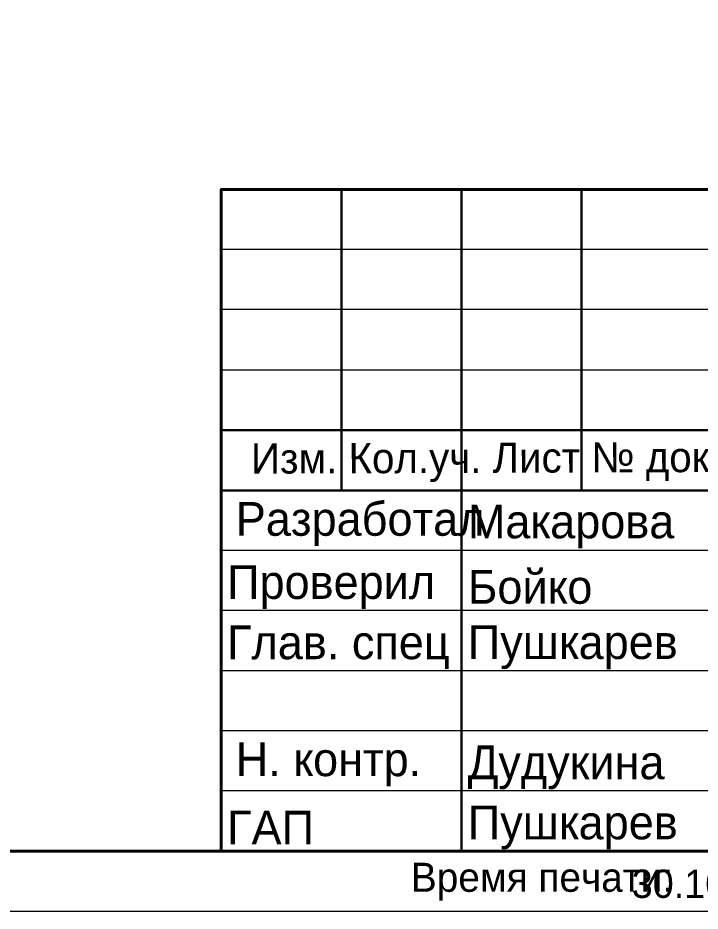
# Model space of a CAD drawing. Header units: millimetres. Extents: x 2294 to 908349, y -83289 to 219220.
# Drawn here: x 548812 to 554673, y 157856 to 165522 of the extents above; entities that cross this region are included whole.
import ezdxf

# ---------------------------------------------------------------- set-up
doc = ezdxf.new("R2010")
doc.units = ezdxf.units.MM
doc.layers.add('PDF _Геометрия', color=7, linetype='Continuous')
doc.layers.add('PDF _Текст', color=7, linetype='Continuous')

msp = doc.modelspace()

# ---------------------------------------------------------------- linework, layer by layer
at = {"layer": 'PDF _Геометрия', "lineweight": 18}
msp.add_lwpolyline([(570166.5, 219188.8), (439967.9, 219188.8), (439967.9, 157855.6), (570166.5, 157855.6)], dxfattribs=at)
at = {"layer": 'PDF _Геометрия', "lineweight": 40}
msp.add_lwpolyline([(569663.7, 218672.9), (569663.7, 158371.4), (442031.3, 158371.4), (442031.3, 218672.9)], close=True, dxfattribs=at)
msp.add_lwpolyline([(569663.7, 164050.1), (550560, 164050.1), (550560, 158371.4)], dxfattribs=at)
at = {"layer": 'PDF _Геометрия', "lineweight": 30}
for points in [[(551591.6, 164050.1), (551591.6, 161466.5)], [(552623.3, 164050.1), (552623.3, 158371.4)], [(553655, 164050.1), (553655, 161466.5)], [(557270.3, 161982.4), (550560, 161982.4)], [(569663.7, 161466.5), (557270.3, 161466.5), (550560, 161466.5)]]:
    msp.add_lwpolyline(points, dxfattribs=at)
at = {"layer": 'PDF _Геометрия', "lineweight": 9}
for points in [[(557270.3, 163534.3), (550560, 163534.3)], [(557270.3, 163018.4), (550560, 163018.4)], [(557270.3, 162498.2), (550560, 162498.2)], [(557270.3, 160950.7), (550560, 160950.7)], [(557270.3, 160434.8), (550560, 160434.8)], [(557270.3, 159919), (550560, 159919)], [(557270.3, 159403.1), (550560, 159403.1)], [(557270.3, 158887.3), (550560, 158887.3)]]:
    msp.add_lwpolyline(points, dxfattribs=at)

# ---------------------------------------------------------------- texts
at = {"layer": 'PDF _Текст', "insert": (550815.4, 161700.8), "char_height": 258.781, "attachment_point": 4, "rotation": 0.19473, "style": ''}
msp.add_mtext('Изм. Кол.уч. Лист № док. Подпись', dxfattribs=at)
at = {"layer": 'PDF _Текст', "char_height": 289.45, "attachment_point": 4, "style": ''}
for s, insert in [('Разработал', (550684.3, 161178.5)), ('Макарова', (552677.7, 161156.6)), ('Проверил', (550610, 160636.4)), ('Бойко', (552677.7, 160636.4)), ('Глав. спец', (550610, 160120.6)), ('Пушкарев', (552677.7, 160120.6)), ('Н. контр.', (550684.3, 159115.1)), ('Дудукина', (552677.7, 159088.9)), ('ГАП', (550610, 158573.1)), ('Пушкарев', (552677.7, 158573.1))]:
    msp.add_mtext(s, dxfattribs=dict(at, insert=insert))
at = {"layer": 'PDF _Текст', "color": 9, "true_color": 0xc0c0c0, "attachment_point": 4, "style": ''}
for s, insert, char_height in [('Время печати:', (552188.1, 158108.4), 249.368), ('30.10.2024 17:45:00', (554085.3, 158088.5), 242.744)]:
    msp.add_mtext(s, dxfattribs=dict(at, insert=insert, char_height=char_height))

doc.saveas('drawing.dxf')
